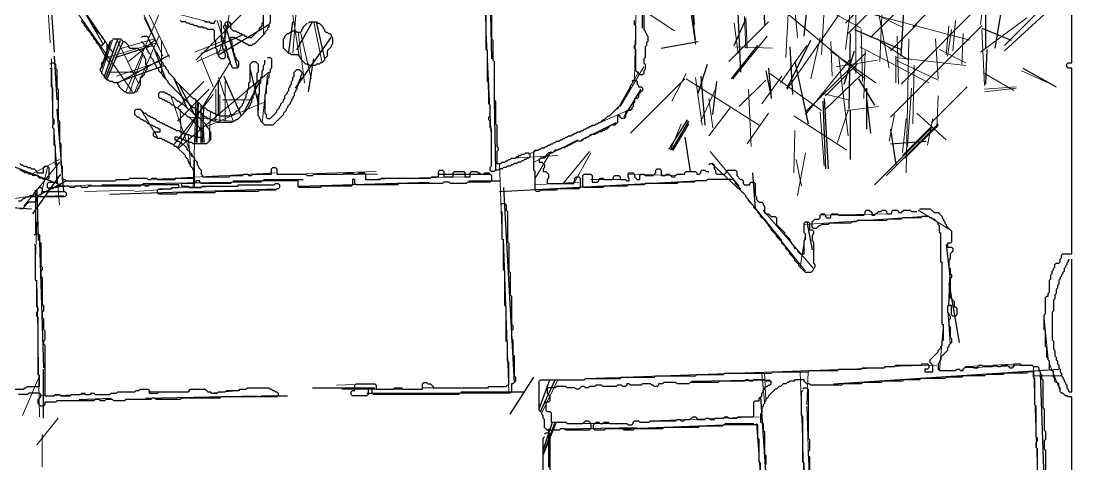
# Model space of a CAD drawing. Header units: metres. Extents: x 0 to 320, y 0 to 426.
# Drawn here: x 121.2 to 319.5, y 215.9 to 299.4 of the extents above; entities that cross this region are included whole.
import ezdxf

# ---------------------------------------------------------------- set-up
doc = ezdxf.new("R2010")
doc.units = ezdxf.units.M
for name, color, linetype in [('CUT', 7, 'Continuous'), ('FOLD', 1, 'Continuous'), ('OUTLINE', 3, 'Continuous')]:
    doc.layers.add(name, color=color, linetype=linetype)

msp = doc.modelspace()

# ---------------------------------------------------------------- linework, layer by layer
at = {"layer": 'CUT', "lineweight": 25}
for p, q in [((246.75, 316.25), (248.25, 298.75)), ((126.25, 312.5), (127.5, 293.5)), ((256, 310.5), (257, 289.75)), ((209.75, 303.5), (210, 292.25)), ((238.5, 298), (238.5, 304.5)), ((261.25, 305), (261.5, 298.75)), ((269, 296.5), (269.75, 304)), ((303.25, 294.25), (303.25, 305)), ((305, 294.25), (306.25, 301.75)), ((255.75, 294.75), (258, 299.75)), ((287.25, 292.75), (287.75, 301.25)), ((158.5, 293), (168, 298.75)), ((159.75, 298.75), (162, 290.75)), ((171.75, 293.5), (172.5, 299.25)), ((173.25, 294), (176.25, 299.25)), ((177, 299), (178.5, 292.25)), ((254.75, 291.75), (262.25, 299.25)), ((278.5, 297.75), (287.25, 294)), ((302.5, 298), (308, 295.75)), ((137, 289), (139.5, 296)), ((137.25, 288.75), (140, 295.75)), ((137.5, 288.5), (140.5, 295.5)), ((155.25, 293.25), (163, 296.75)), ((173, 286.75), (179.75, 296.25)), ((242, 294.25), (249, 295.5)), ((265.75, 286.75), (270.25, 295.75)), ((277.5, 282.75), (277.75, 297)), ((139, 292.5), (146, 294.75)), ((146.5, 293.75), (148.5, 288.5)), ((255.25, 288.5), (260.25, 294.75)), ((266.25, 294.5), (266.75, 285.5)), ((276.5, 287.5), (278.5, 293.75)), ((303.25, 287.5), (303.5, 294)), ((127.5, 292.75), (128, 284.5)), ((139.5, 287.75), (149.25, 293)), ((175.5, 286), (176.5, 292.25)), ((267.25, 291.75), (269.75, 280)), ((140.5, 288.25), (148.25, 291)), ((164.5, 290.25), (166, 283.75)), ((249, 285.75), (250.75, 291.25)), ((261.75, 290), (262.75, 285)), ((262.25, 290.5), (262.75, 284.75)), ((273, 285.25), (279, 291.25)), ((310.25, 290.5), (316.5, 287)), ((150, 288.75), (152.5, 283)), ((151, 287.5), (154, 281.75)), ((158.5, 281.5), (158.5, 288.25)), ((159.5, 289), (162.75, 281.5)), ((163.25, 282), (166.5, 288.5)), ((236.25, 278.25), (246.5, 288.5)), ((249.5, 289), (250.25, 279.75)), ((251.75, 281.75), (252.5, 288)), ((256.75, 283.25), (261.75, 288.25)), ((279.25, 288.5), (282.25, 283.5)), ((150.75, 280.5), (156.75, 286.5)), ((235, 281.25), (238.25, 286.5)), ((280.75, 286.75), (280.75, 279)), ((293, 280.25), (299.75, 287)), ((154.5, 276.5), (154.75, 284)), ((155.25, 276.5), (155.25, 283.5)), ((210.5, 284.5), (210.75, 271.25)), ((272.5, 284.25), (273, 271.5)), ((272.75, 284.75), (273.5, 271.5)), ((280.75, 284.75), (281.5, 278.25)), ((128, 282.75), (129.25, 267.25)), ((155.5, 276.5), (155.75, 283)), ((155.5, 282), (155.75, 276.5)), ((277.75, 273.25), (277.75, 282.5)), ((227, 277), (233.5, 280.25)), ((243.5, 275.25), (247, 280.75)), ((244, 275), (247.25, 280.5)), ((285.25, 279), (286.25, 272.25)), ((106.25, 277.25), (128.75, 268.5)), ((246.5, 277.5), (247.5, 271)), ((285.25, 276.25), (292, 276.75)), ((123.5, 263), (128.75, 270.5)), ((200, 270.5), (209.75, 270.5)), ((259.25, 270.75), (259.75, 264)), ((124.25, 267.75), (124.5, 258)), ((124.5, 266.5), (129.75, 269.25)), ((136.5, 268.5), (145.5, 268.5)), ((138, 266.75), (169.5, 267.75)), ((144.25, 268.75), (161, 269)), ((161.25, 269.25), (166.75, 269.25)), ((167, 269.5), (174.5, 269.5)), ((173.75, 268.25), (198.25, 269)), ((205.75, 269.25), (211.5, 269.25)), ((211.5, 267.25), (248.5, 269.25)), ((212.25, 268), (214.25, 231.25)), ((123, 266.25), (129.25, 266.5)), ((124, 267), (124, 259)), ((111.25, 264.75), (123.25, 264)), ((269.5, 261.5), (270.5, 256.25)), ((124.75, 257.75), (125.5, 234)), ((295.75, 257.25), (296.5, 250.75)), ((296.25, 245.75), (296.5, 251.75)), ((296.25, 250), (298.25, 238.75)), ((125.5, 224.5), (125.5, 233.75)), ((213.5, 225.25), (218, 232.25)), ((274.5, 231), (317, 233.75)), ((313.5, 233), (314.5, 204.25)), ((176.25, 230.25), (188, 230.25)), ((219, 226.25), (221, 231.75)), ((219.25, 225.75), (222, 231.75)), ((247.75, 231.5), (262.5, 231.75)), ((132.25, 228), (138.25, 228.25)), ((144.75, 228.25), (166, 228.75)), ((166.5, 228.75), (171.5, 228.75)), ((186.5, 229.25), (204, 229.25)), ((204.25, 229.5), (216, 229.5)), ((260.75, 228.5), (261.75, 213.5)), ((219.75, 217.75), (222, 223.75)), ((219.75, 218.5), (221.5, 223.75)), ((220.75, 222.5), (220.75, 215.25)), ((223.75, 222.5), (237.5, 222.75)), ((234.75, 222.5), (253.75, 223.25)), ((254, 223.5), (259.5, 223.5))]:
    msp.add_line(p, q, dxfattribs=at)
at = {"layer": 'FOLD', "lineweight": 18}
for p, q in [((246, 316.75), (248.5, 295.75)), ((167, 296.75), (167, 310.5)), ((246.75, 310), (300.25, 295.75)), ((272.25, 293), (273.25, 310.75)), ((265.75, 286.5), (281.25, 308.75)), ((281.5, 296.25), (294.25, 309)), ((141, 286), (149.75, 306.5)), ((266.75, 306.75), (267.75, 296.25)), ((276.75, 299), (285, 307.25)), ((126.25, 303.75), (126.75, 295.25)), ((131, 305), (136.75, 295)), ((172, 303.75), (173.75, 292.75)), ((247, 305.25), (248.5, 295)), ((277.25, 297), (284, 303.75)), ((282.25, 305), (285, 290.5)), ((287.25, 287.5), (303.5, 303.75)), ((289.5, 298.25), (295.75, 304.5)), ((302.25, 298.75), (303, 304.75)), ((132, 303), (138.5, 293.5)), ((145, 301.5), (149.25, 292.5)), ((154.25, 292), (164.5, 302.25)), ((159.75, 296.25), (160.75, 302)), ((172.5, 293.25), (173.25, 303)), ((208.75, 302.5), (210, 276.5)), ((237, 302.5), (244.5, 297.5)), ((265.5, 292.5), (266, 302)), ((271.5, 302.5), (279.75, 298)), ((276.75, 294), (277.75, 301.5)), ((277, 303.25), (287.5, 298.25)), ((283.25, 291.75), (283.75, 303.25)), ((306.75, 294.75), (314.25, 302.25)), ((306.75, 293.75), (315.75, 302)), ((132, 300.75), (142.25, 286)), ((144.25, 301), (148, 292.75)), ((144.5, 300), (147.25, 294.25)), ((148.75, 301.25), (157.5, 299)), ((158.25, 299.5), (160.75, 291.5)), ((237, 288.25), (237.25, 300.5)), ((257.75, 300.25), (258, 294.25)), ((258, 300), (258.25, 294.25)), ((265.25, 301.25), (280.5, 288.5)), ((278.75, 289.5), (278.75, 301)), ((297, 293.75), (297.5, 299.5)), ((302.25, 293.5), (311, 300)), ((158.5, 293.25), (160.5, 299)), ((176.5, 299.25), (178, 291.75)), ((255.75, 299), (256.5, 293.25)), ((279.75, 297.75), (280, 288)), ((285.25, 293.75), (290.25, 298.75)), ((285.25, 281.25), (302.5, 298.5)), ((295.75, 293), (296.25, 298.5)), ((296, 292.75), (296.75, 297.75)), ((302.5, 297.75), (303, 287.25)), ((134.5, 297.25), (138, 291.25)), ((136.25, 290.25), (138, 295.5)), ((136.5, 290.5), (138.25, 295.75)), ((136.5, 289.75), (138.5, 295.75)), ((139.25, 296), (143.5, 287.5)), ((140.25, 294.25), (146.5, 296)), ((141.5, 291.75), (146.5, 295.75)), ((142.75, 286), (147.25, 296.5)), ((147.75, 289.5), (147.75, 295.75)), ((154, 293.5), (159.75, 295.75)), ((173.5, 297.25), (174.75, 287.75)), ((174, 297.25), (176, 288.5)), ((255.5, 288.5), (262, 296.5)), ((270.25, 288.5), (272, 296.25)), ((274, 295.5), (274.25, 289)), ((283.25, 295.5), (288.75, 292)), ((286.5, 296.5), (286.75, 287.5)), ((288.25, 270.75), (288.75, 296)), ((293.75, 296), (294.25, 288.5)), ((298.75, 291.25), (299, 297)), ((137.5, 292.5), (146.75, 295.25)), ((154.5, 291.75), (160, 294.25)), ((256, 294.5), (263, 294.25)), ((264.5, 287.75), (269.5, 294.75)), ((274.25, 293.5), (282.5, 287.75)), ((279.5, 294.5), (292.5, 287.75)), ((280.25, 284.75), (280.5, 293.75)), ((294.5, 294), (299.5, 291.5)), ((127, 292.25), (127.25, 279.5)), ((139.25, 289), (147.5, 291.75)), ((141.75, 286), (144.25, 293)), ((150.75, 275.5), (160.75, 291.75)), ((155.25, 292.5), (157.5, 287)), ((269.25, 282.25), (280.5, 293.25)), ((269.25, 281.75), (277.75, 292.25)), ((275, 290.75), (282.75, 292)), ((275.5, 292.5), (277.25, 277.75)), ((286.25, 292.75), (286.25, 287.75)), ((286.25, 292.5), (299.5, 291)), ((286.25, 292), (294.25, 288.25)), ((137.75, 289.75), (143.5, 289.75)), ((151, 275.5), (168, 289.75)), ((209.25, 290.5), (209.5, 284)), ((233.75, 282.75), (237.75, 289.75)), ((234.25, 283.25), (238.75, 290.75)), ((244, 284.25), (246.75, 289.5)), ((262.5, 289.5), (272.25, 282.5)), ((289.5, 280), (289.75, 291)), ((303, 289.5), (308.5, 286.25)), ((310, 290), (315, 287.75)), ((150.75, 283), (155.75, 288)), ((158.5, 288.75), (161.25, 280.5)), ((159.75, 288), (159.75, 280.5)), ((166.75, 280.25), (167.75, 289.25)), ((246.75, 288.5), (260.5, 279.75)), ((248.5, 288.75), (249.75, 279.75)), ((261, 283.75), (264.75, 289)), ((273, 282.75), (279.75, 289.25)), ((150, 276), (157.5, 285.5)), ((158, 280.5), (158, 286.5)), ((158.75, 280.5), (158.75, 285.5)), ((166, 281.75), (166.25, 287.25)), ((249.5, 280.5), (252.25, 286.5)), ((258.5, 286.5), (259, 275.75)), ((272.25, 285.75), (277.25, 284.5)), ((288.5, 275.75), (289.25, 286.75)), ((303, 286.5), (309, 287)), ((303, 286), (309, 286.75)), ((149.5, 285.25), (153.5, 273.75)), ((153.75, 268), (154.25, 284.5)), ((154.25, 276.5), (154.5, 284)), ((156.25, 279.5), (167, 284)), ((159.25, 284.5), (164.75, 284.5)), ((251, 284.75), (251.75, 279.25)), ((294, 279.25), (294.25, 285.25)), ((144, 282.5), (147, 277.5)), ((151.25, 282.75), (151.5, 276.25)), ((156.75, 276.75), (157, 282.25)), ((217, 274.25), (236.25, 282.75)), ((251, 277.75), (255, 283)), ((258.25, 276.25), (262.25, 282)), ((272, 282.25), (272.75, 272)), ((275.25, 276.5), (277.25, 282.5)), ((277, 282.5), (283, 283.25)), ((285, 276.75), (286, 281.75)), ((290.25, 282), (295.75, 277)), ((153, 281.25), (161, 280.5)), ((243.75, 275), (245.75, 280)), ((244.25, 275), (247.25, 280)), ((267, 281.5), (277, 275)), ((284.5, 270.25), (294.25, 280)), ((287.5, 274.5), (288.25, 281)), ((288, 273.5), (294.25, 279.75)), ((292.25, 276), (293.25, 281)), ((127.5, 278.25), (128, 271.5)), ((152.75, 278), (153.25, 272.25)), ((267, 270.75), (267.25, 278.75)), ((282.25, 268.5), (293, 279.25)), ((287.5, 274), (293, 279.5)), ((218, 272.75), (226.25, 277)), ((214, 273.5), (222.5, 274)), ((218.25, 269.75), (221.25, 274.75)), ((223.5, 268.75), (228.5, 274.75)), ((225.5, 268.75), (228.75, 274.5)), ((251.25, 274.75), (256.75, 268.25)), ((267.75, 266.5), (269.25, 274.5)), ((121.75, 264.5), (128.5, 272.75)), ((123.25, 270.5), (128.5, 273.25)), ((125, 266.5), (126.25, 271.75)), ((127.75, 273.5), (128.5, 264.75)), ((154, 268), (154, 273.25)), ((211.5, 272.5), (212, 258.5)), ((251.5, 272.5), (258, 266.5)), ((267.5, 273.25), (268.5, 268.25)), ((145.5, 269.5), (169.25, 270.75)), ((173.25, 270.5), (188.25, 271)), ((180.5, 270.5), (188.5, 270.5)), ((187, 269.5), (193, 269.75)), ((193.25, 269.75), (206, 270)), ((236, 270.5), (244.75, 270.25)), ((126.5, 268), (134.5, 268.5)), ((142.75, 267.25), (149.75, 267.75)), ((150, 268), (162.25, 268.25)), ((218.25, 268.5), (226.5, 269)), ((228.75, 269.5), (235, 269.5)), ((118.75, 265.75), (123.75, 266.5)), ((133.25, 267.25), (142.5, 267.5)), ((258.25, 266), (264.75, 258)), ((261.25, 263.75), (270.75, 252.75)), ((290.5, 263.75), (296.5, 260)), ((260.75, 262.75), (269.25, 252.25)), ((269, 261), (291.25, 262.5)), ((272.25, 262.75), (285.5, 263)), ((124, 254.5), (124.25, 261.5)), ((212.25, 258.25), (213.25, 229.5)), ((268.25, 253), (269.25, 259.25)), ((294.75, 254.25), (294.75, 259.5)), ((295, 242.5), (295, 254)), ((124.25, 250.5), (124.75, 224.75)), ((296, 245.75), (296.5, 238.5)), ((294.5, 233.5), (295.25, 242.25)), ((314.25, 243.25), (315, 235.75)), ((228, 232), (284.25, 234)), ((284.5, 234.25), (294, 234.5)), ((299.5, 234), (311.75, 234.5)), ((299.75, 234.25), (309.5, 234.75)), ((312.25, 234.25), (313.25, 207.5)), ((315.25, 234.75), (317.25, 229.75)), ((121.5, 225), (124.75, 232.5)), ((261, 233), (261.5, 227.5)), ((261.5, 233), (261.75, 228)), ((268.25, 233.25), (269, 212)), ((269.5, 227), (269.75, 233.25)), ((312.25, 232.5), (317.5, 232.5)), ((180.75, 230.75), (187.75, 231)), ((181.75, 230), (197, 230)), ((197, 230.25), (209.5, 230.25)), ((219.5, 225.5), (222.5, 231.75)), ((125, 228.75), (134.5, 229)), ((145.25, 229.5), (153, 229.5)), ((157, 229.25), (162.5, 229.75)), ((269.5, 226.75), (272, 151.5)), ((124.25, 219.5), (128.25, 224.5)), ((240.25, 224), (260.5, 224.75)), ((219.75, 217.5), (222.25, 223.75)), ((226.75, 223.5), (233.75, 223.5)), ((260, 223.5), (260.75, 213.5)), ((125.25, 215.25), (125.25, 221.5))]:
    msp.add_line(p, q, dxfattribs=at)
at = {"layer": 'OUTLINE'}
for points in [[(210, 306), (210, 296), (210.25, 295.75), (210.25, 292), (210.5, 291.75), (210.5, 284.5), (210.75, 284.25), (210.75, 280), (211, 279.75), (211, 275.75), (211.25, 275.5), (211.25, 275), (211, 274.75), (211, 272.5), (211.75, 272.5), (212, 272.75), (212.5, 272.75), (212.75, 273), (213, 273), (213.25, 273.25), (213.5, 273.25), (213.75, 273.5), (214.5, 273.5), (214.75, 273.75), (215, 273.75), (215.25, 274), (215.5, 274), (215.75, 274.25), (216.25, 274.25), (216.5, 274.5), (217, 274.5), (217.25, 274.25), (217.25, 273.75), (217, 273.5), (216.75, 273.5), (216.5, 273.25), (216.25, 273.25), (216, 273), (215.75, 273), (215.5, 272.75), (215, 272.75), (214.75, 272.5), (214.25, 272.5), (214, 272.25), (213.75, 272.25), (213.5, 272), (213, 272), (212.75, 271.75), (212.25, 271.75), (212, 271.5), (211.5, 271.5), (211.25, 271.25), (210.75, 271.25), (210.5, 271), (210, 271), (209.75, 271.25), (209.75, 271.75), (210, 272), (210, 279), (209.75, 279.25), (209.75, 280.5), (209.5, 280.75), (209.5, 281.25), (209.75, 281.5), (209.75, 283.5), (209.5, 283.75), (209.5, 287.75), (209.25, 288), (209.25, 293.75), (209, 294), (209, 300.75)], [(319.5, 161), (319.5, 228.5), (318.75, 228.5), (318.5, 228.75), (318.25, 228.75), (317.75, 229.25), (317.5, 229.25), (317.25, 229.5), (317.25, 230.25), (317, 230.5), (317, 231), (316.75, 231.25), (316.5, 231.25), (316.25, 231.5), (316.25, 232), (316, 232.25), (316, 233.25), (315.75, 233.5), (315.5, 233.5), (315.25, 233.75), (315.25, 235.25), (315, 235.5), (315, 235.75), (314.75, 236), (314.75, 237.75), (314.5, 238), (314.5, 241), (314.25, 241.25), (314.25, 244), (314.5, 244.25), (314.5, 247.25), (314.75, 247.5), (315, 247.5), (315, 248), (315.25, 248.25), (315.25, 250.5), (315.5, 250.75), (315.5, 251.5), (315.75, 251.75), (315.75, 252.25), (316, 252.5), (316, 252.75), (316.25, 253), (316.25, 253.5), (316.5, 253.75), (317, 253.75), (317.25, 254), (317.25, 254.5), (317.5, 254.75), (317.5, 255.25), (317.75, 255.5), (319.5, 255.5), (319.5, 290.5), (318.75, 290.5), (318.5, 290.75), (318.5, 291.25), (318.75, 291.5), (319.5, 291.5), (319.5, 303.5)], [(134, 299.75), (134.5, 299.25), (134.5, 299), (134.75, 298.75), (134.75, 298.5), (135.25, 298), (135.25, 297.75), (136.5, 296.5), (136.5, 296.25), (137, 295.75), (137, 295.25), (136.5, 294.75), (136, 294.75), (135.5, 295.25), (135.5, 295.5), (135, 296), (135, 296.25), (134.5, 296.75), (134.5, 297), (133.75, 297.75), (133.75, 298), (133.25, 298.5), (133.25, 298.75), (132.75, 299.25), (132.75, 299.5)], [(158.75, 299.5), (159, 299.25), (159, 295.75), (159.25, 295.5), (159.25, 294.25), (159.5, 294), (159.5, 293.5), (159.75, 293.25), (159.75, 292.5), (159.5, 292.25), (159, 292.25), (158.5, 292.75), (158.5, 293), (158.25, 293.25), (158.25, 294), (158, 294.25), (158, 295.5), (157.75, 295.75), (157.75, 297.5), (157.5, 297.75), (156.5, 297.75), (156.25, 298), (155.75, 298), (155.5, 298.25), (154.75, 298.25), (154.5, 298.5), (154, 298.5), (153.75, 298.75), (153.25, 298.75), (153, 299), (152.5, 299), (152.25, 299.25), (151.5, 299.25), (151.25, 299.5)], [(155.75, 299.5), (156, 299.25), (156.75, 299.25), (157, 299), (157.75, 299), (157.75, 299.25), (158, 299.5)], [(168.25, 301), (168.25, 299), (168, 298.75), (168, 298.25), (167.75, 298), (167.75, 297.75), (167.25, 297.25), (167.25, 297), (165.25, 295), (165, 295), (164.75, 294.75), (164.25, 294.75), (164, 295), (163.75, 295), (163.5, 295.25), (163.25, 295.25), (163, 295.5), (162.75, 295.5), (162.5, 295.75), (162.25, 295.75), (162, 296), (161.75, 296), (161.5, 296.25), (160.75, 296.25), (160.75, 295.75), (161, 295.5), (161, 294.5), (161.25, 294.25), (161.25, 293.5), (161.5, 293.25), (161.5, 292.75), (161.75, 292.5), (161.75, 292.25), (162.25, 291.75), (162.25, 290.75), (162, 290.5), (161.25, 290.5), (161, 290.75), (161, 291), (160.75, 291.25), (160.75, 291.75), (160.5, 292), (160.5, 292.25), (160.25, 292.5), (160.25, 293.25), (160, 293.5), (160, 294.5), (159.75, 294.75), (159.75, 297.75), (159.5, 298), (159.5, 298.5), (159.75, 298.75), (159.75, 299), (160, 299.25), (160.5, 299.25), (160.75, 299), (160.75, 298), (161.25, 297.5), (161.75, 297.5), (162, 297.25), (162.25, 297.25), (162.5, 297), (162.75, 297), (163, 296.75), (163.25, 296.75), (163.5, 296.5), (163.75, 296.5), (164, 296.25), (164.75, 296.25), (166.25, 297.75), (166.25, 298), (166.75, 298.5), (166.75, 299), (167, 299.25), (167, 300.75)], [(238.75, 301), (238.75, 297.75), (239, 297.5), (239, 297.25), (239.25, 297), (239.25, 296.75), (239.5, 296.5), (239.5, 295.5), (239.25, 295.25), (239.25, 294.75), (239, 294.5), (239, 292.5), (238.75, 292.25), (238.75, 291.5), (239, 291.25), (239, 290.25), (238.75, 290), (238.75, 289.5), (238.5, 289.25), (238, 289.25), (237.75, 289.5), (237.75, 289.75), (237.5, 289.75), (237.25, 290), (237.25, 294), (237, 294.25), (237, 294.75), (237.25, 295), (237.25, 298.5), (237, 298.75), (237, 299.5)], [(175.5, 299), (175.75, 299.25), (177, 299.25), (177.25, 299), (177.5, 299), (178.25, 298.25), (178.25, 298), (178.5, 297.75), (178.5, 297.5), (178.75, 297.25), (179, 297.25), (179.25, 297), (179.5, 297), (179.75, 296.75), (179.75, 296.5), (180, 296.25), (180, 295), (179.75, 294.75), (179.75, 294.5), (179, 293.75), (179, 292.75), (178.5, 292.25), (178.5, 292), (178, 291.5), (177.75, 291.5), (177.5, 291.25), (177, 291.25), (176.75, 291), (175.75, 291), (175.5, 291.25), (175, 291.25), (174, 292.25), (174, 292.5), (173.5, 293), (172.25, 293), (172, 293.25), (171.75, 293.25), (170.75, 294.25), (170.75, 296), (171, 296.25), (171, 296.5), (171.5, 297), (171.75, 297), (172, 297.25), (172.25, 297.25), (172.5, 297.5), (173, 297.5), (173.25, 297.25), (174, 297.25), (174.25, 297.5), (174.25, 297.75), (174.5, 298), (174.5, 298.25), (175.25, 299)], [(138.5, 296), (140, 296), (140.5, 295.5), (140.75, 295.5), (141.5, 294.75), (141.5, 294.5), (141.75, 294.25), (143.25, 294.25), (144.25, 293.25), (144.25, 293), (144.5, 292.75), (144.5, 292.5), (144.75, 292.25), (144.75, 291.25), (145, 291), (145, 290.25), (144.75, 290), (144.75, 289.75), (144.5, 289.5), (144.5, 289.25), (144, 288.75), (143.75, 288.75), (143.75, 287.25), (143.5, 287), (143.5, 286.75), (143.25, 286.5), (143.25, 286.25), (143, 286), (142.75, 286), (142.5, 285.75), (141.25, 285.75), (141, 286), (140.75, 286), (139.75, 287), (139.75, 287.25), (139.5, 287.5), (139.5, 287.75), (138.75, 287.75), (138.5, 288), (138, 288), (137.75, 288.25), (137.5, 288.25), (137, 288.75), (137, 289), (136.5, 289.5), (136.5, 289.75), (136.25, 290), (136.25, 290.5), (136.5, 290.75), (136.5, 291.5), (137.25, 292.25), (137.5, 292.25), (137.5, 295)], [(144, 296.25), (144.25, 296.5), (145, 296.5), (145.25, 296.25), (145.25, 296), (145.5, 295.75), (145.5, 295.5), (146, 295), (146, 294.75), (146.25, 294.5), (146.25, 294.25), (146.5, 294), (146.5, 293.75), (147, 293.25), (147, 293), (147.25, 292.75), (147.25, 292.5), (147.5, 292.25), (147.5, 292), (148, 291.5), (148, 291.25), (148.5, 290.75), (148.5, 290.5), (149, 290), (149, 289.75), (150.25, 288.5), (150.25, 288.25), (153.75, 284.75), (154, 284.75), (155.75, 283), (156, 283), (156.5, 282.5), (156.75, 282.5), (157, 282.25), (157.25, 282.25), (157.5, 282), (157.75, 282), (158, 281.75), (158.5, 281.75), (158.75, 281.5), (160.5, 281.5), (160.75, 281.75), (161.25, 281.75), (162, 282.5), (162.25, 282.5), (162.5, 282.75), (162.5, 283), (163, 283.5), (163, 283.75), (163.25, 284), (163.25, 284.25), (163.5, 284.5), (163.5, 284.75), (163.75, 285), (163.75, 285.5), (164, 285.75), (164, 286.5), (164.25, 286.75), (164.25, 287.75), (164.5, 288), (164.5, 291.25), (165, 291.75), (165.5, 291.75), (166, 291.25), (166, 289.75), (165.75, 289.5), (165.75, 287.75), (165.5, 287.5), (165.5, 286.5), (165.25, 286.25), (165.25, 285.5), (165, 285.25), (165, 284.75), (164.75, 284.5), (164.75, 284), (164.5, 283.75), (164.5, 283.5), (164.25, 283.25), (164.25, 283), (162, 280.75), (161.75, 280.75), (161.5, 280.5), (161.25, 280.5), (161, 280.25), (158.25, 280.25), (158, 280.5), (157.5, 280.5), (157.25, 280.75), (157, 280.75), (156.75, 281), (156.5, 281), (156.25, 281.25), (156, 281.25), (155, 282.25), (154.75, 282.25), (154, 283), (153.75, 283), (149, 287.75), (149, 288), (148, 289), (148, 289.25), (147.25, 290), (147.25, 290.25), (146.75, 290.75), (146.75, 291), (146.5, 291.25), (146.5, 291.5), (146.25, 291.75), (146.25, 292), (145.75, 292.5), (145.75, 293), (145.25, 293.5), (145.25, 293.75), (145, 294), (145, 294.25), (144.5, 294.75), (144.5, 295), (144, 295.5)], [(126.75, 291.25), (127, 291.5), (127.5, 291.5), (127.75, 291.25), (127.75, 290.5), (128, 290.25), (128, 286.75), (128.25, 286.5), (128.25, 280.75), (128.5, 280.5), (128.5, 276.5), (128.75, 276.25), (128.75, 272.25), (129, 272), (129, 269.5), (129.5, 269.5), (129.75, 269.25), (139, 269.25), (139.25, 269.5), (141.5, 269.5), (141.75, 269.75), (145, 269.75), (145.25, 269.5), (145.75, 269.5), (146, 269.75), (146.75, 269.75), (147, 269.5), (150.25, 269.5), (150.5, 269.75), (154, 269.75), (154, 271), (153.75, 271.25), (153.75, 271.5), (153.25, 272), (153.25, 272.25), (153, 272.5), (153, 272.75), (152.75, 273), (152.75, 273.25), (152.25, 273.75), (152.25, 274), (150.5, 275.75), (150.25, 275.75), (149.75, 276.25), (149.5, 276.25), (149.25, 276.5), (149, 276.5), (148.75, 276.75), (148.5, 276.75), (148.25, 277), (148, 277), (147.75, 277.25), (147, 277.25), (146.75, 277.5), (146.5, 277.5), (146.25, 277.75), (146.25, 278.25), (146.5, 278.5), (147.5, 278.5), (147.5, 279), (147.25, 279), (147, 279.25), (146.75, 279.25), (146.5, 279.5), (146.25, 279.5), (146, 279.75), (145.75, 279.75), (145.5, 280), (145.25, 280), (144.75, 280.5), (144.5, 280.5), (144.25, 280.75), (144, 280.75), (143.5, 281.25), (143.25, 281.25), (142.75, 281.75), (142.75, 282.5), (143, 282.75), (143.75, 282.75), (144.5, 282), (144.75, 282), (145.25, 281.5), (145.5, 281.5), (145.75, 281.25), (146, 281.25), (146.25, 281), (146.5, 281), (147, 280.5), (147.25, 280.5), (147.5, 280.25), (147.75, 280.25), (148, 280), (148.25, 280), (148.5, 279.75), (148.75, 279.75), (149, 279.5), (149.25, 279.5), (149.5, 279.25), (149.75, 279.25), (150, 279), (150.25, 279), (150.5, 278.75), (151, 278.75), (151.25, 278.5), (151.5, 278.5), (151.75, 278.25), (152.25, 278.25), (152.5, 278), (153, 278), (153.25, 277.75), (154, 277.75), (154.25, 277.5), (155.75, 277.5), (155.75, 278.25), (155, 279), (155, 279.25), (153, 281.25), (152.75, 281.25), (152.25, 281.75), (152, 281.75), (150.75, 283), (150.5, 283), (150, 283.5), (149.75, 283.5), (149.25, 284), (149, 284), (148.75, 284.25), (148.5, 284.25), (148.25, 284.5), (148, 284.5), (147.75, 284.75), (147.5, 284.75), (147.25, 285), (147.25, 285.75), (147.5, 286), (148.25, 286), (148.5, 285.75), (148.75, 285.75), (149, 285.5), (149.25, 285.5), (149.75, 285), (150, 285), (150.75, 284.25), (151, 284.25), (151.5, 283.75), (151.75, 283.75), (152.75, 282.75), (153, 282.75), (154, 281.75), (154.25, 281.75), (156.25, 279.75), (156.25, 279.5), (156.75, 279), (156.75, 278.75), (157, 278.5), (157, 277), (156.25, 276.25), (153.75, 276.25), (153.5, 276.5), (153, 276.5), (152.75, 276.75), (152.25, 276.75), (152, 277), (151.75, 277), (151.5, 277.25), (151, 277.25), (150.75, 277.5), (150.25, 277.5), (150.25, 277), (150.5, 277), (150.75, 276.75), (151, 276.75), (151.5, 276.25), (151.75, 276.25), (152.5, 275.5), (152.5, 275.25), (153.5, 274.25), (153.5, 274), (154, 273.5), (154, 273.25), (154.5, 272.75), (154.5, 272.25), (154.75, 272), (154.75, 271.75), (155.25, 271.25), (155.25, 270.5), (155.5, 270.25), (155.5, 270), (160.5, 270), (160.75, 270.25), (163, 270.25), (163.25, 270.5), (164, 270.5), (164.25, 270.25), (164.75, 270.25), (165, 270.5), (168.5, 270.5), (168.5, 271.5), (168.75, 271.75), (169.25, 271.75), (169.5, 271.5), (169.5, 270.5), (175, 270.5), (175.25, 270.25), (176.25, 270.25), (176.5, 270.5), (182, 270.5), (182.25, 270.75), (183.75, 270.75), (184, 270.5), (184.75, 270.5), (185, 270.75), (186, 270.75), (186.25, 270.5), (186.25, 269.5), (189, 269.5), (189.25, 269.75), (198.5, 269.75), (198.75, 270), (200, 270), (200, 271), (200.25, 271.25), (200.75, 271.25), (201, 271), (201, 270), (202.75, 270), (202.75, 270.75), (203, 271), (204.75, 271), (205, 270.75), (205, 270), (206, 270), (206, 270.75), (206.25, 271), (207.25, 271), (207.5, 270.75), (207.75, 270.75), (208, 270.5), (208.5, 270.5), (208.75, 270.75), (209.5, 270.75), (210, 270.25), (210, 269.25), (209.75, 269), (205.5, 269), (205.25, 268.75), (202.25, 268.75), (202, 269), (201, 269), (200.75, 268.75), (192.5, 268.75), (192.25, 268.5), (184.5, 268.5), (184.25, 268.75), (184.25, 269.5), (183.75, 269.5), (183.75, 268.5), (183.5, 268.25), (178, 268.25), (177.75, 268), (173.75, 268), (173.5, 268.25), (173.5, 269.25), (166.75, 269.25), (166.5, 269), (161, 269), (160.75, 268.75), (155.25, 268.75), (155, 269), (155, 269.25), (154.25, 269.25), (154.25, 269), (154, 268.75), (151.5, 268.75), (151.5, 268.25), (152.75, 268.25), (153, 268), (155.25, 268), (155.5, 268.25), (162, 268.25), (162.25, 268.5), (169, 268.5), (169.25, 268.75), (169.75, 268.75), (170, 268.5), (170, 268), (169.75, 267.75), (169.5, 267.75), (169.25, 267.5), (166.25, 267.5), (166, 267.25), (158, 267.25), (157.75, 267), (150.75, 267), (150.5, 266.75), (147.25, 266.75), (147, 267), (147, 267.5), (147.25, 267.75), (149.5, 267.75), (149.75, 268), (151, 268), (151, 268.5), (145.5, 268.5), (145.25, 268.25), (144.75, 268.25), (144.5, 268.5), (144, 268.5), (143.75, 268.25), (134, 268.25), (133.75, 268), (132.75, 268), (132.5, 268.25), (131.5, 268.25), (131.25, 268), (130.5, 268), (130.25, 268.25), (128.25, 268.25), (128, 268), (127.5, 268), (127.25, 267.75), (126.5, 267.75), (126.25, 268), (126.25, 268.75), (126.5, 269), (128, 269), (128, 272), (127.75, 272.25), (127.75, 275.75), (127.5, 276), (127.5, 279), (127.25, 279.25), (127.25, 279.75), (127.5, 280), (127.5, 280.75), (127.25, 281), (127.25, 286.75), (127, 287), (127, 290.25), (126.75, 290.5)], [(167.75, 292.5), (168.25, 292.5), (168.5, 292.25), (168.5, 290.5), (168.25, 290.25), (168.25, 289.75), (168, 289.5), (168, 288.75), (167.75, 288.5), (167.75, 287.5), (167.5, 287.25), (167.5, 285.75), (167.25, 285.5), (167.25, 282), (167.5, 281.75), (167.5, 281.25), (167.75, 281), (168.25, 281), (169.5, 282.25), (169.5, 282.5), (170, 283), (170, 283.25), (170.25, 283.5), (170.25, 283.75), (170.75, 284.25), (170.75, 284.5), (171, 284.75), (171, 285.25), (171.5, 285.75), (171.5, 286), (171.75, 286.25), (171.75, 286.75), (172, 287), (172, 287.25), (172.25, 287.5), (172.25, 288), (172.5, 288.25), (172.5, 288.75), (172.75, 289), (172.75, 289.75), (173.25, 290.25), (173.75, 290.25), (174.25, 289.75), (174.25, 289.25), (174, 289), (174, 288.5), (173.75, 288.25), (173.75, 288), (173.5, 287.75), (173.5, 287.25), (173.25, 287), (173.25, 286.5), (173, 286.25), (173, 286), (172.75, 285.75), (172.75, 285.25), (172.5, 285), (172.5, 284.75), (172.25, 284.5), (172.25, 284.25), (172, 284), (172, 283.75), (171.5, 283.25), (171.5, 283), (171.25, 282.75), (171.25, 282.5), (170.75, 282), (170.75, 281.75), (168.75, 279.75), (167.25, 279.75), (166.5, 280.5), (166.5, 280.75), (166.25, 281), (166.25, 281.25), (166, 281.5), (166, 285.5), (166.25, 285.75), (166.25, 287.5), (166.5, 287.75), (166.5, 288.75), (166.75, 289), (166.75, 290), (167, 290.25), (167, 291), (167.25, 291.25), (167.25, 292)], [(236.5, 288), (236.75, 288.25), (237.25, 288.25), (237.5, 288), (237.5, 287.5), (237.75, 287.25), (237.75, 287), (238.25, 287), (238.5, 286.75), (238.5, 286.25), (238.25, 286), (238, 286), (238, 285.75), (237.75, 285.5), (237.75, 285), (237.5, 284.75), (237, 284.75), (237, 284), (236.75, 283.75), (236.75, 283.25), (236.5, 283), (236.5, 282.75), (236.25, 282.5), (235.5, 282.5), (235.25, 282.25), (235.25, 281.25), (235, 281), (234.5, 281), (234.25, 281.25), (234.25, 281.5), (233.75, 281.5), (233.75, 280.25), (233.25, 279.75), (232.5, 279.75), (231.75, 279), (231.5, 279), (231.25, 278.75), (231, 278.75), (230.75, 278.5), (230.25, 278.5), (230, 278.25), (229.75, 278.25), (229.5, 278), (228.75, 278), (228.25, 277.5), (228, 277.5), (227.75, 277.25), (227.5, 277.25), (227, 276.75), (226, 276.75), (225.75, 276.5), (225.5, 276.5), (225.25, 276.25), (225, 276.25), (224.75, 276), (224.5, 276), (224.25, 275.75), (224, 275.75), (223.75, 275.5), (223.25, 275.5), (223, 275.25), (222.75, 275.25), (222.5, 275), (222, 275), (221.5, 274.5), (220.75, 274.5), (220.25, 274), (220.25, 273.75), (220, 273.5), (219.25, 273.5), (219, 273.25), (219, 272.75), (219.5, 272.75), (220, 272.25), (220, 271.75), (219.75, 271.5), (219.75, 271), (220.25, 271), (220.75, 270.5), (220.75, 269.75), (220.5, 269.5), (220.5, 268.75), (225.5, 268.75), (225.5, 269), (225.75, 269.25), (225.75, 269.75), (226, 270), (226.5, 270), (226.75, 269.75), (226.75, 268), (226.5, 267.75), (222.5, 267.75), (222.25, 267.5), (219.25, 267.5), (219, 267.25), (218.5, 267.25), (218.25, 267.5), (218.25, 271), (218, 271.25), (218, 274.75), (218.25, 275), (218.75, 275), (219, 275.25), (219.25, 275.25), (219.5, 275.5), (220, 275.5), (220.25, 275.75), (220.5, 275.75), (220.75, 276), (221, 276), (221.25, 276.25), (221.5, 276.25), (221.75, 276.5), (222, 276.5), (222.25, 276.75), (222.75, 276.75), (223, 277), (223.25, 277), (223.5, 277.25), (223.75, 277.25), (224, 277.5), (224.25, 277.5), (224.5, 277.75), (225, 277.75), (225.25, 278), (225.5, 278), (225.75, 278.25), (226, 278.25), (226.25, 278.5), (226.75, 278.5), (227, 278.75), (227.25, 278.75), (227.5, 279), (227.75, 279), (228, 279.25), (228.25, 279.25), (228.5, 279.5), (228.75, 279.5), (229, 279.75), (229.5, 279.75), (229.75, 280), (230, 280), (230.25, 280.25), (230.5, 280.25), (231, 280.75), (231.25, 280.75), (232, 281.5), (232.25, 281.5), (234.5, 283.75), (234.5, 284), (235, 284.5), (235, 284.75), (235.5, 285.25), (235.5, 285.5), (235.75, 285.75), (235.75, 286), (236, 286.25), (236, 286.5), (236.25, 286.75), (236.25, 287.25), (236.5, 287.5)], [(121, 272.5), (121.25, 272.25), (121.5, 272.25), (121.75, 272), (122.25, 272), (122.5, 271.75), (123, 271.75), (123.25, 271.5), (123.75, 271.5), (124.25, 271), (124.25, 270.75), (125.5, 270.75), (125.5, 271.75), (125.75, 272), (126.25, 272), (126.5, 271.75), (126.5, 269.75), (126.25, 269.5), (125.5, 269.5), (125.25, 269.75), (124.75, 269.75), (124.5, 270), (124.5, 270.25), (123.5, 270.25), (123.25, 270.5), (122.75, 270.5), (122.5, 270.75), (122, 270.75), (121.75, 271), (121.5, 271), (121.25, 271.25), (121, 271.25)], [(251, 272.25), (251.25, 272.5), (251.75, 272.5), (252, 272.25), (252, 271.5), (252.25, 271.25), (252.25, 270.75), (252.5, 270.5), (254, 270.5), (254.25, 270.75), (254.25, 271), (254.5, 271.25), (256, 271.25), (256.25, 271), (256.25, 270.25), (257, 269.5), (257.25, 269.5), (257.5, 269.25), (257.5, 268.75), (257.75, 268.5), (258.75, 268.5), (258.75, 268.75), (259, 269), (259.5, 269), (259.75, 268.75), (259.75, 266.5), (260, 266.25), (260, 265.75), (260.5, 265.25), (261, 265.25), (261.25, 265), (261.25, 264.75), (261.5, 264.5), (261.5, 263.25), (261.75, 263), (262.25, 263), (262.75, 262.5), (263.5, 262.5), (263.75, 262.25), (263.75, 261), (265.25, 259.5), (265.25, 259), (265.5, 259), (266.25, 258.25), (266.25, 258), (266.5, 257.75), (266.5, 257.5), (267, 257), (267, 256.75), (267.25, 256.5), (267.5, 256.5), (267.75, 256.25), (267.75, 256), (268.25, 255.5), (269, 255.5), (269, 258), (269.25, 258.25), (269.25, 259.25), (269, 259.5), (269, 261.25), (269.25, 261.5), (269.75, 261.5), (270, 261.25), (270, 260), (270.5, 260), (270.75, 259.75), (270.75, 259.25), (270.5, 259), (270.5, 258), (270.75, 257.75), (270.75, 253.75), (271, 253.5), (271, 253), (270.75, 252.75), (270.75, 252.5), (270.25, 252), (269.25, 252), (268, 253.25), (268, 253.5), (267.25, 254.25), (267.25, 254.5), (266.25, 255.5), (266.25, 255.75), (265.5, 256.5), (265.5, 256.75), (264.75, 257.5), (264.75, 257.75), (263.75, 258.75), (263.75, 259), (262.75, 260), (262.75, 260.25), (262.25, 260.75), (262.25, 261), (261.75, 261.5), (261.75, 261.75), (261.25, 262.25), (261, 262.25), (260.75, 262.5), (260.75, 262.75), (260.25, 263.25), (260.25, 263.5), (259.5, 264.25), (259.5, 264.5), (258.5, 265.5), (258.5, 265.75), (258, 266.25), (258, 266.5), (257, 267.5), (257, 267.75), (256, 268.75), (256, 269), (255.5, 269.5), (250.75, 269.5), (250.5, 269.25), (248.5, 269.25), (248.25, 269), (245.25, 269), (245, 268.75), (239, 268.75), (238.75, 268.5), (235.75, 268.5), (235.5, 268.25), (231.25, 268.25), (231, 268), (227.5, 268), (227.25, 268.25), (227.25, 270.25), (227.5, 270.5), (228.75, 270.5), (229, 270.25), (229, 269), (230, 269), (230.25, 269.25), (230.25, 269.5), (230.5, 269.75), (231, 269.75), (231.25, 269.5), (232.75, 269.5), (233, 269.75), (233, 270), (233.25, 270.25), (234, 270.25), (234.25, 270), (234.25, 269.5), (235.25, 269.5), (235.5, 269.25), (236, 269.25), (236, 269.75), (235.75, 270), (235.75, 270.5), (236, 270.75), (236.75, 270.75), (237, 270.5), (237, 270), (237.5, 269.5), (238, 269.5), (238, 270.25), (238.25, 270.5), (238.75, 270.5), (239, 270.25), (240.5, 270.25), (241, 270.75), (241, 271.25), (241.25, 271.5), (241.75, 271.5), (242, 271.25), (242, 270.25), (242.75, 270.25), (243, 270.5), (243.5, 270.5), (244, 270), (244.5, 270), (245, 270.5), (246.5, 270.5), (246.5, 270.75), (246.75, 271), (248.5, 271), (248.75, 270.75), (248.75, 270.5), (249.25, 270.5), (249.5, 270.75), (249.5, 271), (249.75, 271.25), (250.25, 271.25), (250.5, 271), (251, 271)], [(124.5, 268), (125, 268), (125.25, 267.75), (125.25, 267.25), (129.5, 267.25), (129.75, 267), (129.75, 266.5), (129.5, 266.25), (124.25, 266.25), (124.25, 265.5), (124, 265.25), (122.75, 265.25), (122.5, 265), (122.25, 265), (122.25, 264.75), (121.5, 264), (121, 264)], [(120.75, 265.5), (121.25, 265.5), (121.75, 266), (122, 266), (122.25, 266.25), (122.75, 266.25), (123, 266.5), (123.75, 266.5), (123.75, 267), (124, 267.25), (124, 267.5)], [(211.75, 264.75), (212, 265), (212.5, 265), (212.75, 264.75), (212.75, 263.75), (213, 263.5), (213, 257.75), (213.25, 257.5), (213.25, 252.25), (213.5, 252), (213.5, 247.75), (213.75, 247.5), (213.75, 242.25), (214, 242), (214, 241.25), (213.75, 241), (213.75, 239.5), (214, 239.25), (214, 236.5), (214.25, 236.25), (214.25, 232.5), (214.5, 232.25), (214.5, 231.5), (214, 231), (213.75, 231), (213.75, 229.5), (213.5, 229.25), (204, 229.25), (203.75, 229), (187.75, 229), (187.5, 229.25), (187.5, 230), (186.75, 230), (186.75, 229), (186.5, 228.75), (183.75, 228.75), (183.5, 229), (183.5, 229.5), (183.75, 229.75), (184.25, 229.75), (184.25, 230.75), (184.5, 231), (188, 231), (188.25, 230.75), (188.25, 230), (191.5, 230), (191.75, 230.25), (193, 230.25), (193.25, 230), (197, 230), (197, 231), (197.25, 231.25), (197.75, 231.25), (198, 231), (198.5, 231), (199, 230.5), (199, 230.25), (209.25, 230.25), (209.5, 230.5), (212.75, 230.5), (213, 230.75), (213.25, 230.75), (213.25, 235), (213, 235.25), (213, 238.75), (212.75, 239), (212.75, 245.5), (212.5, 245.75), (212.5, 252.25), (212.25, 252.5), (212.25, 258), (212, 258.25), (212, 263.25), (211.75, 263.5)], [(260.75, 213.25), (260.75, 216), (260.5, 216.25), (260.5, 220.5), (260.25, 220.75), (260.25, 223.25), (253.75, 223.25), (253.5, 223), (249.25, 223), (249, 222.75), (242.5, 222.75), (242.25, 222.5), (237, 222.5), (236.75, 222.25), (235, 222.25), (234.75, 222.5), (231.5, 222.5), (231.25, 222.25), (229.5, 222.25), (229.25, 222.5), (229.25, 223.25), (229.75, 223.75), (230.25, 223.75), (230.5, 223.5), (231, 223.5), (231.25, 223.75), (232, 223.75), (232.25, 223.5), (235.5, 223.5), (235.75, 223.25), (236.5, 223.25), (236.75, 223.5), (236.75, 223.75), (237, 224), (237.75, 224), (238, 223.75), (239.75, 223.75), (240, 224), (244.75, 224), (245, 224.25), (245.5, 224.25), (245.75, 224), (246.25, 224), (246.5, 224.25), (247.5, 224.25), (248, 224.75), (248.5, 224.75), (248.75, 224.5), (248.75, 224.25), (250.25, 224.25), (250.5, 224.5), (251, 224.5), (251.25, 224.25), (252, 224.25), (252.25, 224.5), (253.75, 224.5), (254, 224.75), (254.5, 224.75), (254.75, 224.5), (256.25, 224.5), (256.5, 224.75), (259.25, 224.75), (259.5, 225), (259.5, 227.5), (259.75, 227.75), (260.5, 227.75), (260.5, 228.25), (261, 228.75), (261, 229.25), (261.25, 229.5), (261.25, 229.75), (261.5, 230), (261.5, 230.25), (261.75, 230.5), (262, 230.5), (262.25, 230.75), (262.5, 230.75), (262.75, 231), (262.75, 231.5), (261.75, 231.5), (261.5, 231.75), (259.5, 231.75), (259.25, 231.5), (258.75, 231.5), (258.5, 231.75), (258, 231.75), (257.75, 231.5), (253, 231.5), (252.75, 231.25), (247.5, 231.25), (247.25, 231), (245, 231), (244.75, 231.25), (242.5, 231.25), (242.25, 231), (241.5, 231), (241.5, 230.75), (241.25, 230.5), (240.75, 230.5), (240.5, 230.75), (240.25, 230.75), (240, 231), (238.5, 231), (238.25, 230.75), (236.25, 230.75), (236, 231), (235.5, 231), (235.5, 230.75), (235.25, 230.5), (234.75, 230.5), (234.5, 230.75), (233.75, 230.75), (233.5, 230.5), (231, 230.5), (230.75, 230.75), (229.75, 230.75), (229.5, 230.5), (228.5, 230.5), (228.25, 230.25), (227.75, 230.25), (227.5, 230.5), (227, 230.5), (226.5, 230), (226, 230), (225.75, 230.25), (224.25, 230.25), (224, 230.5), (222.25, 230.5), (222, 230.25), (220.5, 230.25), (220.5, 229.25), (221, 228.75), (221, 227.75), (220.75, 227.5), (220.25, 227.5), (220.25, 226), (220.5, 225.75), (221, 225.75), (221.25, 225.5), (221.25, 223.75), (224, 223.75), (224.25, 223.5), (227.25, 223.5), (227.75, 224), (228.25, 224), (228.75, 223.5), (228.75, 222.5), (228.5, 222.25), (224, 222.25), (223.75, 222.5), (223, 222.5), (222.75, 222.25), (220.5, 222.25), (220, 222.75), (220, 224.25), (219.75, 224.5), (219.75, 225), (219.5, 225.25), (219.5, 225.5), (219, 226), (219, 231.5), (219.25, 231.75), (227.5, 231.75), (227.75, 232), (234.25, 232), (234.5, 232.25), (240.75, 232.25), (241, 232.5), (248.5, 232.5), (248.75, 232.75), (253.75, 232.75), (254, 233), (262.75, 233), (263, 233.25), (269.75, 233.25), (270, 233.5), (275.25, 233.5), (275.5, 233.75), (279.75, 233.75), (280, 234), (284, 234), (284.25, 234.25), (286, 234.25), (286.25, 234.5), (291, 234.5), (291.25, 234.75), (292.25, 234.75), (292.5, 234.5), (292.5, 234), (292.25, 233.75), (291.75, 233.75), (291.75, 233.25), (293.25, 233.25), (293.25, 234.5), (292.75, 235), (292.75, 235.5), (294.25, 237), (294.25, 237.25), (294.75, 237.75), (294.75, 238), (295, 238.25), (295, 239), (295.25, 239.25), (295.25, 242), (295, 242.25), (295, 253.75), (294.75, 254), (294.75, 259.25), (294.5, 259.5), (294.5, 260.75), (294.25, 261), (294.25, 261.25), (293.5, 262), (293.25, 262), (293, 262.25), (292.75, 262.25), (292.5, 262.5), (291.25, 262.5), (291, 262.25), (287.5, 262.25), (287.25, 262), (284.75, 262), (284.5, 261.75), (279, 261.75), (278.75, 261.5), (278, 261.5), (277.75, 261.25), (273.75, 261.25), (273.5, 261), (272.25, 261), (272, 260.75), (271.75, 260.75), (271.25, 260.25), (270.75, 260.25), (270.5, 260.5), (270.5, 261.5), (271, 262), (271.75, 262), (272, 262.25), (272, 262.75), (272.25, 263), (272.75, 263), (273, 262.75), (273, 262.5), (273.25, 262.25), (274, 262.25), (274, 262.75), (274.25, 263), (275.25, 263), (275.5, 262.75), (280.25, 262.75), (280.5, 263), (280.5, 263.5), (280.75, 263.75), (281.25, 263.75), (281.75, 263.25), (281.75, 262.75), (282.25, 262.75), (283, 263.5), (283.5, 263.5), (283.75, 263.75), (284.25, 263.75), (284.5, 263.5), (284.5, 263.25), (284.75, 263), (285.25, 263), (285.5, 263.25), (285.5, 263.5), (285.75, 263.75), (286.5, 263.75), (286.75, 263.5), (286.75, 263.25), (287.25, 263.25), (287.75, 263.75), (289, 263.75), (289.25, 263.5), (290.25, 263.5)], [(290.75, 264), (292.75, 264), (293.5, 263.25), (294.25, 263.25), (295, 262.5), (295, 262.25), (295.25, 262), (295.25, 261.75), (295.5, 261.5), (295.5, 261.25), (295.75, 261), (295.75, 260.75), (296.75, 259.75), (296.75, 257.75), (296.5, 257.5), (296, 257.5), (296, 256.75), (296.75, 256.75), (297, 256.5), (297, 256), (296.5, 255.5), (296.5, 254.5), (296.25, 254.25), (296.25, 253), (296.5, 252.75), (296.5, 251.75), (296.75, 251.5), (296.75, 251), (296.5, 250.75), (296.5, 247.25), (297.25, 246.5), (297.25, 245.5), (297.5, 245.5), (297.75, 245.25), (297.75, 244), (297.5, 243.75), (297, 243.75), (296.75, 244), (296.75, 245.75), (296.25, 245.75), (296, 245.5), (296, 244.5), (296.25, 244.25), (296.25, 244), (296.5, 243.75), (296.5, 243.25), (296.25, 243), (296.25, 242), (296.5, 241.75), (296.5, 239.75), (296.75, 239.5), (296.75, 238.75), (296.25, 238.25), (296.25, 238), (296, 237.75), (296, 237.25), (294.75, 236), (294.75, 235.5), (294.5, 235.25), (294.5, 235), (294.25, 234.75), (294.25, 233.75), (294.5, 233.5), (297.5, 233.5), (297.75, 233.75), (298.25, 233.75), (298.5, 233.5), (299, 233.5), (299, 233.75), (299.5, 234.25), (300.75, 234.25), (301, 234), (301.75, 234), (301.75, 234.25), (302, 234.5), (302.5, 234.5), (302.75, 234.25), (304.5, 234.25), (304.75, 234.5), (305.25, 234.5), (305.5, 234.25), (306, 234.25), (306.25, 234.5), (307.25, 234.5), (307.75, 234), (308.25, 234), (308.5, 234.25), (308.5, 234.5), (308.75, 234.75), (309.75, 234.75), (310, 234.5), (312, 234.5), (312.25, 234.25), (313, 234.25), (313.25, 234), (313.25, 233.5), (313.5, 233.25), (313.5, 233), (313.75, 232.75), (313.75, 232), (314, 231.75), (314, 226.5), (314.25, 226.25), (314.25, 222.25), (314.5, 222), (314.5, 220.5), (314.25, 220.25), (314.25, 218.75), (314.5, 218.5), (314.5, 211.75)], [(123.75, 259), (124, 259.25), (124.5, 259.25), (124.75, 259), (124.75, 257.75), (125, 257.5), (125, 253.25), (125.25, 253), (125.25, 252.5), (125, 252.25), (125, 251.25), (125.25, 251), (125.25, 246), (125.5, 245.75), (125.5, 244.75), (125.25, 244.5), (125.25, 243.5), (125.5, 243.25), (125.5, 241.25), (125.75, 241), (125.75, 239.25), (125.5, 239), (125.5, 238.5), (125.75, 238.25), (125.75, 228.75), (127.5, 228.75), (127.75, 229), (128.5, 229), (128.75, 228.75), (130.5, 228.75), (130.75, 229), (132.5, 229), (132.75, 229.25), (133.25, 229.25), (133.5, 229), (134.25, 229), (134.5, 229.25), (135, 229.25), (135.25, 229), (138, 229), (138.25, 229.25), (139.25, 229.25), (139.5, 229.5), (142.75, 229.5), (143, 229.75), (143.5, 229.75), (143.75, 230), (145.25, 230), (145.5, 229.75), (145.5, 229.25), (147, 229.25), (147.25, 229.5), (152.75, 229.5), (153.25, 230), (156, 230), (156.5, 229.5), (157, 229.5), (157.25, 229.25), (158.25, 229.25), (158.5, 229.5), (159.75, 229.5), (160, 229.75), (162.25, 229.75), (162.5, 230), (163.75, 230), (164, 230.25), (168, 230.25), (168.25, 230), (168.5, 230), (168.75, 229.75), (169, 229.75), (169.25, 229.5), (169.5, 229.5), (169.75, 229.25), (169.75, 228.75), (169.5, 228.5), (159, 228.5), (158.75, 228.25), (151.5, 228.25), (151.25, 228), (146.75, 228), (146.5, 228.25), (146, 228.25), (145.75, 228), (141, 228), (140.75, 227.75), (138.75, 227.75), (138.5, 228), (137.25, 228), (137, 227.75), (136.25, 227.75), (136, 228), (135.25, 228), (135, 227.75), (128, 227.75), (127.75, 227.5), (125.75, 227.5), (125.75, 227), (125.5, 226.75), (125, 226.75), (124.5, 227.25), (124.5, 228), (125, 228.5), (125, 229), (124.75, 229.25), (122.75, 229.25), (122.5, 229), (120.75, 229)], [(116, 230), (121.75, 230), (122, 230.25), (122.25, 230.25), (122.5, 230.5), (124.75, 230.5), (124.75, 232.5), (124.5, 232.75), (124.5, 243.5), (124.25, 243.75), (124.25, 244.5), (124.5, 244.75), (124.5, 245.25), (124.25, 245.5), (124.25, 250.25), (124, 250.5), (124, 257), (123.75, 257.25)], [(319, 254.5), (318.75, 254.25), (318.75, 254), (318.5, 253.75), (318.5, 253.5), (318.25, 253.25), (318.25, 253), (318, 252.75), (318, 252.25), (317.75, 252), (317.75, 251.75), (317.5, 251.5), (317.5, 251.25), (317.25, 251), (317.25, 250.75), (317, 250.5), (317, 249.75), (316.75, 249.5), (316.75, 249), (316.5, 248.75), (316.5, 248), (316.25, 247.75), (316.25, 247), (316, 246.75), (316, 244.75), (315.75, 244.5), (315.75, 239.25), (316, 239), (316, 237.5), (316.25, 237.25), (316.25, 236.25), (316.5, 236), (316.5, 235.5), (316.75, 235.25), (316.75, 234.75), (317, 234.5), (317, 234), (317.25, 233.75), (317.25, 233.25), (317.5, 233), (317.5, 232.5), (317.75, 232.25), (317.75, 232), (318, 231.75), (318, 231.5), (318.25, 231.25), (318.25, 231), (318.5, 230.75), (318.5, 230.25), (318.75, 230), (318.75, 229.75), (319, 229.5), (319.5, 229.5), (319.5, 254.5)], [(313, 211), (313, 218.75), (312.75, 219), (312.75, 220), (313, 220.25), (313, 220.75), (312.75, 221), (312.75, 226.75), (312.5, 227), (312.5, 232), (312.25, 232.25), (312.25, 233.25), (311.25, 233.25), (311, 233), (306.75, 233), (306.5, 232.75), (303.25, 232.75), (303, 232.5), (299, 232.5), (298.75, 232.25), (295.75, 232.25), (295.5, 232), (291, 232), (290.75, 231.75), (287.75, 231.75), (287.5, 231.5), (283.75, 231.5), (283.5, 231.25), (280, 231.25), (279.75, 231), (276.25, 231), (276, 230.75), (270.25, 230.75), (270, 231), (269.5, 231), (269, 231.5), (269, 231.75), (267.25, 231.75), (267, 231.5), (266.25, 231.5), (266, 231.25), (265.75, 231.25), (265.5, 231), (265, 231), (264.5, 230.5), (264.25, 230.5), (263.75, 230), (263.5, 230), (262.25, 228.75), (262.25, 228.5), (261.75, 228), (261.75, 227.75), (261.5, 227.5), (261.5, 227.25), (261.25, 227), (261.25, 226.75), (261, 226.5), (261, 225.5), (260.75, 225.25), (260.75, 223.75), (261, 223.75), (261.25, 223.5), (261.25, 222.25), (261.5, 222), (261.5, 217.75), (261.75, 217.5), (261.75, 215.75)], [(268.75, 230), (269, 230.25), (269.5, 230.25), (269.75, 230), (269.75, 220.75), (270, 220.5), (270, 218.5), (269.75, 218.25), (269.75, 217.5), (270, 217.25), (270, 214.5)], [(269, 208.25), (269, 216), (268.75, 216.25), (268.75, 224.75), (268.5, 225), (268.5, 229.5), (268.75, 229.75)], [(219.75, 205.5), (219.75, 220.75), (220, 221)], [(220, 221.5), (220.25, 221.75), (220.75, 221.75), (221, 221.5), (221, 210.75)]]:
    msp.add_lwpolyline(points, dxfattribs=at)

doc.saveas('drawing.dxf')
